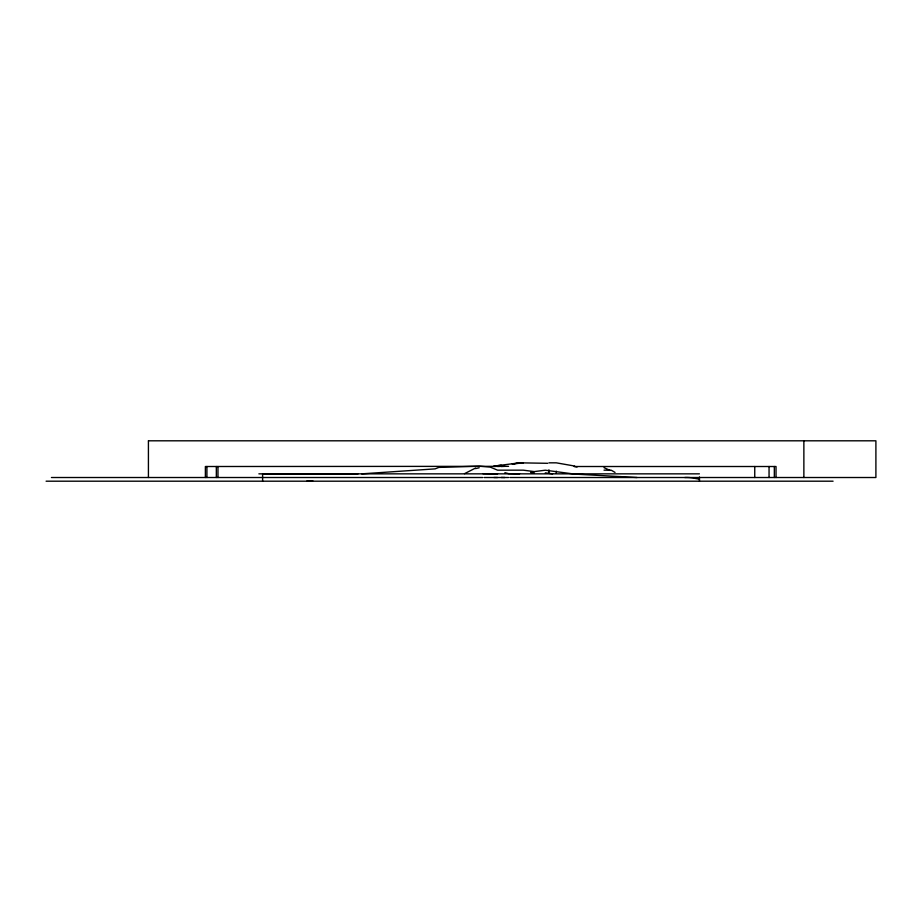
<?xml version="1.0" encoding="UTF-8"?>
<svg xmlns="http://www.w3.org/2000/svg" width="922" height="922" viewBox="0 0 922 922"><rect width="100%" height="100%" fill="white"/><g stroke="black" fill="none" stroke-linecap="round" stroke-linejoin="round"><path stroke-width="1.38" d="M464.515 473.678L475.533 468.053M475.533 468.607L479.198 467.777M312.777 480.731L306.657 481.192M361.724 473.85L435.149 468.872L438.814 467.408L479.198 466.175L490.216 467.085L497.557 470.174L523.247 470.174L534.264 471.591L545.282 470.208L574.648 474.104L637.056 477.515M547.726 463.305L519.582 462.832L512.24 464.054L523.247 462.832L519.582 463.04M501.222 465.184L493.881 466.14L519.582 462.832M493.881 466.509L497.557 466.302M497.557 466.509L501.222 466.313M501.222 466.509L504.899 466.325M508.564 466.336L205.375 466.509L205.375 477.515M358.059 473.85L262.609 473.931L262.609 481.192M482.874 473.678L497.557 473.85M148.465 440.808L875.9 440.808L875.9 477.515L509.935 477.515M548.947 462.832L556.289 462.832L574.648 466.048M574.129 466.509L776.024 466.509L776.024 477.515M258.875 473.85L699.395 473.85M51.436 477.515L482.748 477.515M484.165 477.515L508.564 477.515M46.1 481.192L833.073 481.192M493.881 477.504L497.557 477.515M604.014 470.139L611.355 470.266L615.032 472.41M501.222 477.469L504.899 477.515M519.582 473.85L508.564 473.666L504.899 472.675M545.282 472.859L552.624 473.85M530.588 472.41L534.264 472.928M699.464 479.21L695.787 478.53A40.649 40.649 0 0 0 684.781 477.515M574.648 466.509L577.091 467.016M604.014 467.65L610.134 470.439M803.869 440.808L803.869 477.515M774.33 466.509L774.33 477.515M769.052 466.509L769.052 477.515M754.749 466.509L754.749 477.515M699.464 476.951L699.464 481.192M556.289 471.13L556.289 473.067M548.947 469.794L548.947 473.378M217.972 466.509L217.972 477.515M216.336 466.509L216.336 477.515M206.92 466.509L206.92 477.515M148.419 440.808L148.419 477.515"/></g></svg>
